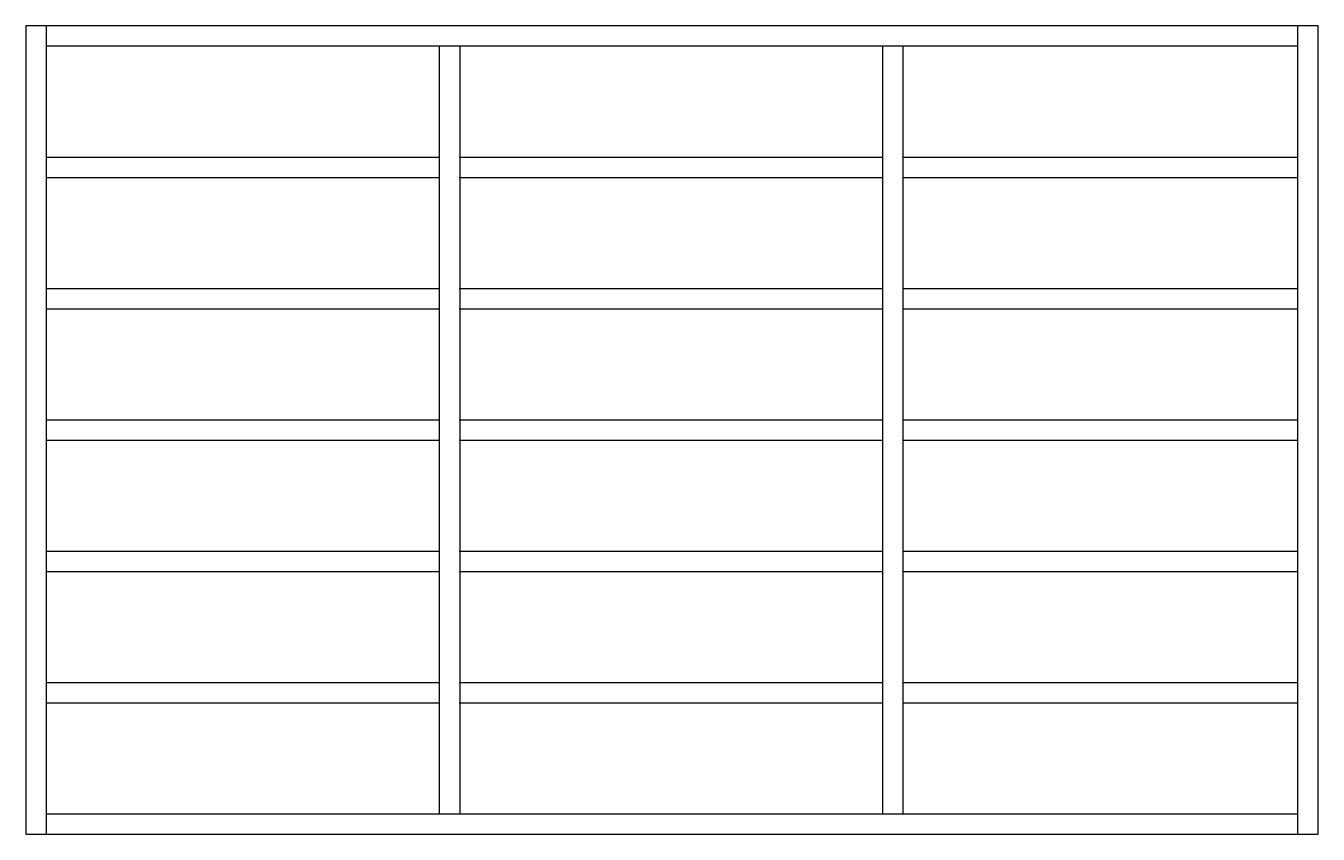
# Model space of a CAD drawing. Header units: inches. Extents: x -19.8 to 28.3, y -9.5 to 20.5.
import ezdxf

# ---------------------------------------------------------------- set-up
doc = ezdxf.new("R2010")
doc.units = ezdxf.units.IN
doc.header["$MEASUREMENT"] = 0
doc.layers.add('Layer 1', color=7, linetype='Continuous')

# ---------------------------------------------------------------- blocks, each defined once
blk = doc.blocks.new('block 2')
at = {"layer": 'Layer 1', "color": 7, "lineweight": 25, "true_color": 0xffffff}
blk.add_lwpolyline([(-19.756, -9.504), (28.256, -9.504)], dxfattribs=at)
blk = doc.blocks.new('block 3')
at = {"layer": 'Layer 1', "color": 7, "lineweight": 25, "true_color": 0xffffff}
blk.add_lwpolyline([(28.256, -9.504), (28.256, 20.504)], dxfattribs=at)
blk = doc.blocks.new('block 4')
at = {"layer": 'Layer 1', "color": 7, "lineweight": 25, "true_color": 0xffffff}
blk.add_lwpolyline([(28.256, 20.504), (-19.756, 20.504)], dxfattribs=at)
blk = doc.blocks.new('block 5')
at = {"layer": 'Layer 1', "color": 7, "lineweight": 25, "true_color": 0xffffff}
blk.add_lwpolyline([(-19.756, 20.504), (-19.756, -9.504)], dxfattribs=at)
blk = doc.blocks.new('block 6')
at = {"layer": 'Layer 1', "color": 7, "lineweight": 25, "true_color": 0xffffff}
blk.add_lwpolyline([(-19.006, 20.504), (-19.006, -9.504)], dxfattribs=at)
blk = doc.blocks.new('block 7')
at = {"layer": 'Layer 1', "color": 7, "lineweight": 25, "true_color": 0xffffff}
blk.add_lwpolyline([(27.506, -9.504), (27.506, 20.504)], dxfattribs=at)
blk = doc.blocks.new('block 8')
at = {"layer": 'Layer 1', "color": 7, "lineweight": 25, "true_color": 0xffffff}
blk.add_lwpolyline([(27.506, 19.754), (-19.006, 19.754)], dxfattribs=at)
blk = doc.blocks.new('block 9')
at = {"layer": 'Layer 1', "color": 7, "lineweight": 25, "true_color": 0xffffff}
blk.add_lwpolyline([(-19.006, -8.754), (27.506, -8.754)], dxfattribs=at)
blk = doc.blocks.new('block 10')
at = {"layer": 'Layer 1', "color": 7, "lineweight": 25, "true_color": 0xffffff}
blk.add_lwpolyline([(-19.006, 5.125), (-4.385, 5.125)], dxfattribs=at)
blk = doc.blocks.new('block 11')
at = {"layer": 'Layer 1', "color": 7, "lineweight": 25, "true_color": 0xffffff}
blk.add_lwpolyline([(-19.006, 5.875), (-4.385, 5.875)], dxfattribs=at)
blk = doc.blocks.new('block 12')
at = {"layer": 'Layer 1', "color": 7, "lineweight": 25, "true_color": 0xffffff}
blk.add_lwpolyline([(-3.653, 5.875), (12.079, 5.875)], dxfattribs=at)
blk = doc.blocks.new('block 13')
at = {"layer": 'Layer 1', "color": 7, "lineweight": 25, "true_color": 0xffffff}
blk.add_lwpolyline([(-3.653, 5.125), (12.079, 5.125)], dxfattribs=at)
blk = doc.blocks.new('block 14')
at = {"layer": 'Layer 1', "color": 7, "lineweight": 25, "true_color": 0xffffff}
blk.add_lwpolyline([(-3.635, 19.754), (-3.635, -8.754)], dxfattribs=at)
blk = doc.blocks.new('block 15')
at = {"layer": 'Layer 1', "color": 7, "lineweight": 25, "true_color": 0xffffff}
blk.add_lwpolyline([(-4.385, -8.754), (-4.385, 19.754)], dxfattribs=at)
blk = doc.blocks.new('block 16')
at = {"layer": 'Layer 1', "color": 7, "lineweight": 25, "true_color": 0xffffff}
blk.add_lwpolyline([(12.079, -8.754), (12.079, 19.754)], dxfattribs=at)
blk = doc.blocks.new('block 17')
at = {"layer": 'Layer 1', "color": 7, "lineweight": 25, "true_color": 0xffffff}
blk.add_lwpolyline([(12.829, 19.754), (12.829, -8.754)], dxfattribs=at)
blk = doc.blocks.new('block 18')
at = {"layer": 'Layer 1', "color": 7, "lineweight": 25, "true_color": 0xffffff}
blk.add_lwpolyline([(12.829, 5.875), (27.506, 5.875)], dxfattribs=at)
blk = doc.blocks.new('block 19')
at = {"layer": 'Layer 1', "color": 7, "lineweight": 25, "true_color": 0xffffff}
blk.add_lwpolyline([(12.829, 5.125), (27.506, 5.125)], dxfattribs=at)
blk = doc.blocks.new('block 20')
at = {"layer": 'Layer 1', "color": 7, "lineweight": 25, "true_color": 0xffffff}
blk.add_lwpolyline([(-19.006, 9.999), (-4.385, 9.999)], dxfattribs=at)
blk = doc.blocks.new('block 21')
at = {"layer": 'Layer 1', "color": 7, "lineweight": 25, "true_color": 0xffffff}
blk.add_lwpolyline([(-19.006, 10.749), (-4.385, 10.749)], dxfattribs=at)
blk = doc.blocks.new('block 22')
at = {"layer": 'Layer 1', "color": 7, "lineweight": 25, "true_color": 0xffffff}
blk.add_lwpolyline([(-19.006, 15.63), (-4.385, 15.63)], dxfattribs=at)
blk = doc.blocks.new('block 23')
at = {"layer": 'Layer 1', "color": 7, "lineweight": 25, "true_color": 0xffffff}
blk.add_lwpolyline([(-19.006, 14.88), (-4.385, 14.88)], dxfattribs=at)
blk = doc.blocks.new('block 24')
at = {"layer": 'Layer 1', "color": 7, "lineweight": 25, "true_color": 0xffffff}
blk.add_lwpolyline([(-3.653, 9.999), (12.079, 9.999)], dxfattribs=at)
blk = doc.blocks.new('block 25')
at = {"layer": 'Layer 1', "color": 7, "lineweight": 25, "true_color": 0xffffff}
blk.add_lwpolyline([(-3.653, 10.749), (12.079, 10.749)], dxfattribs=at)
blk = doc.blocks.new('block 26')
at = {"layer": 'Layer 1', "color": 7, "lineweight": 25, "true_color": 0xffffff}
blk.add_lwpolyline([(-3.653, 14.88), (12.079, 14.88)], dxfattribs=at)
blk = doc.blocks.new('block 27')
at = {"layer": 'Layer 1', "color": 7, "lineweight": 25, "true_color": 0xffffff}
blk.add_lwpolyline([(-3.653, 15.63), (12.079, 15.63)], dxfattribs=at)
blk = doc.blocks.new('block 28')
at = {"layer": 'Layer 1', "color": 7, "lineweight": 25, "true_color": 0xffffff}
blk.add_lwpolyline([(12.829, 10.749), (27.506, 10.749)], dxfattribs=at)
blk = doc.blocks.new('block 29')
at = {"layer": 'Layer 1', "color": 7, "lineweight": 25, "true_color": 0xffffff}
blk.add_lwpolyline([(12.829, 9.999), (27.506, 9.999)], dxfattribs=at)
blk = doc.blocks.new('block 30')
at = {"layer": 'Layer 1', "color": 7, "lineweight": 25, "true_color": 0xffffff}
blk.add_lwpolyline([(12.829, 15.63), (27.506, 15.63)], dxfattribs=at)
blk = doc.blocks.new('block 31')
at = {"layer": 'Layer 1', "color": 7, "lineweight": 25, "true_color": 0xffffff}
blk.add_lwpolyline([(12.829, 14.88), (27.506, 14.88)], dxfattribs=at)
blk = doc.blocks.new('block 32')
at = {"layer": 'Layer 1', "color": 7, "lineweight": 25, "true_color": 0xffffff}
blk.add_lwpolyline([(-3.653, -3.88), (12.079, -3.88)], dxfattribs=at)
blk = doc.blocks.new('block 33')
at = {"layer": 'Layer 1', "color": 7, "lineweight": 25, "true_color": 0xffffff}
blk.add_lwpolyline([(-3.653, -4.63), (12.079, -4.63)], dxfattribs=at)
blk = doc.blocks.new('block 34')
at = {"layer": 'Layer 1', "color": 7, "lineweight": 25, "true_color": 0xffffff}
blk.add_lwpolyline([(-3.653, 1.001), (12.079, 1.001)], dxfattribs=at)
blk = doc.blocks.new('block 35')
at = {"layer": 'Layer 1', "color": 7, "lineweight": 25, "true_color": 0xffffff}
blk.add_lwpolyline([(-3.653, 0.251), (12.079, 0.251)], dxfattribs=at)
blk = doc.blocks.new('block 36')
at = {"layer": 'Layer 1', "color": 7, "lineweight": 25, "true_color": 0xffffff}
blk.add_lwpolyline([(12.829, 0.251), (27.506, 0.251)], dxfattribs=at)
blk = doc.blocks.new('block 37')
at = {"layer": 'Layer 1', "color": 7, "lineweight": 25, "true_color": 0xffffff}
blk.add_lwpolyline([(12.829, 1.001), (27.506, 1.001)], dxfattribs=at)
blk = doc.blocks.new('block 38')
at = {"layer": 'Layer 1', "color": 7, "lineweight": 25, "true_color": 0xffffff}
blk.add_lwpolyline([(12.829, -4.63), (27.506, -4.63)], dxfattribs=at)
blk = doc.blocks.new('block 39')
at = {"layer": 'Layer 1', "color": 7, "lineweight": 25, "true_color": 0xffffff}
blk.add_lwpolyline([(12.829, -3.88), (27.506, -3.88)], dxfattribs=at)
blk = doc.blocks.new('block 40')
at = {"layer": 'Layer 1', "color": 7, "lineweight": 25, "true_color": 0xffffff}
blk.add_lwpolyline([(-19.006, -4.63), (-4.385, -4.63)], dxfattribs=at)
blk = doc.blocks.new('block 41')
at = {"layer": 'Layer 1', "color": 7, "lineweight": 25, "true_color": 0xffffff}
blk.add_lwpolyline([(-19.006, 1.001), (-4.385, 1.001)], dxfattribs=at)
blk = doc.blocks.new('block 42')
at = {"layer": 'Layer 1', "color": 7, "lineweight": 25, "true_color": 0xffffff}
blk.add_lwpolyline([(-19.006, 0.251), (-4.385, 0.251)], dxfattribs=at)
blk = doc.blocks.new('block 43')
at = {"layer": 'Layer 1', "color": 7, "lineweight": 25, "true_color": 0xffffff}
blk.add_lwpolyline([(-19.006, -3.88), (-4.385, -3.88)], dxfattribs=at)

msp = doc.modelspace()

# ---------------------------------------------------------------- block references
at = {"layer": 'Layer 1'}
for name in ['block 4', 'block 5', 'block 6', 'block 7', 'block 3', 'block 8', 'block 15', 'block 14', 'block 16', 'block 17', 'block 22', 'block 27', 'block 30', 'block 23', 'block 26', 'block 31', 'block 21', 'block 25', 'block 28', 'block 20', 'block 24', 'block 29', 'block 11', 'block 12', 'block 18', 'block 10', 'block 13', 'block 19', 'block 41', 'block 34', 'block 37', 'block 42', 'block 35', 'block 36', 'block 43', 'block 32', 'block 39', 'block 40', 'block 33', 'block 38', 'block 9', 'block 2']:
    msp.add_blockref(name, (0, 0), dxfattribs=at)

doc.saveas('drawing.dxf')
